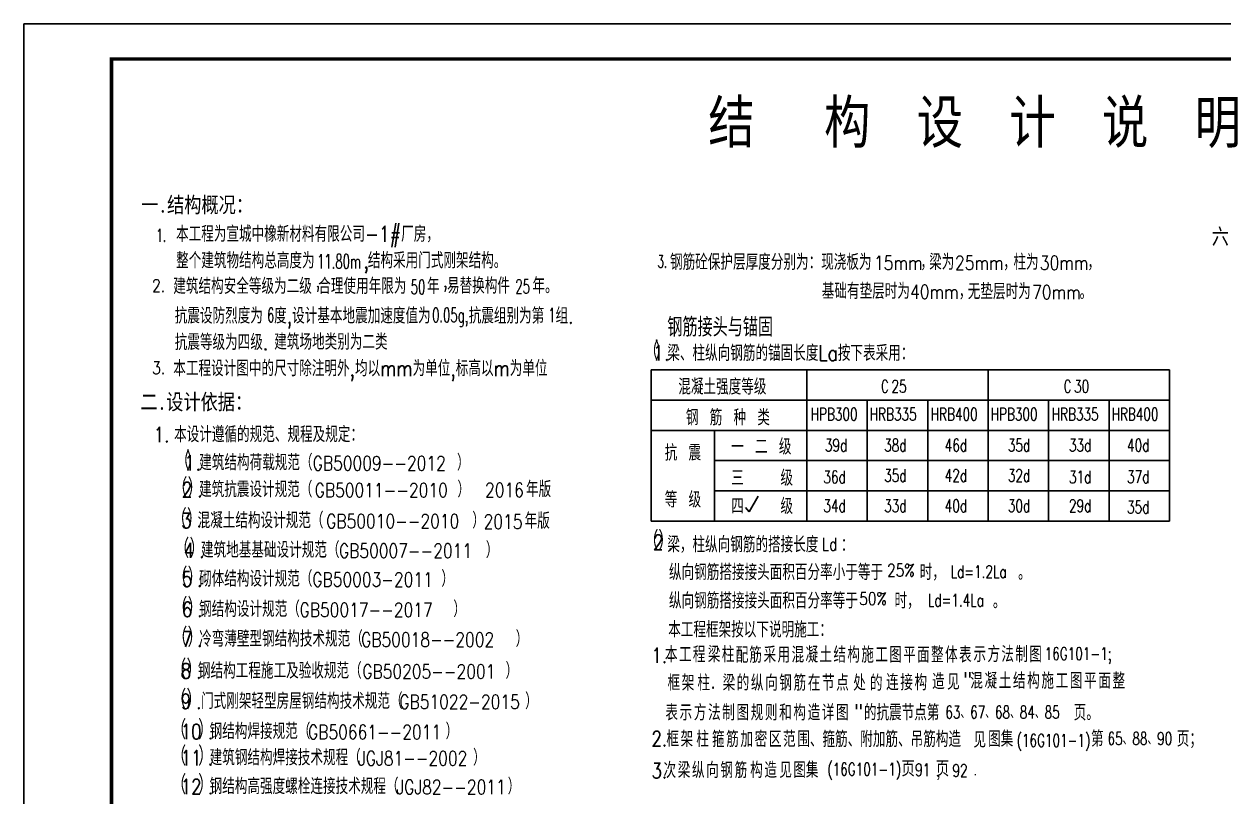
# Model space of a CAD drawing. Extents: x 37237700 to 37865026, y 138877 to 347670.
# Drawn here: x 37790726 to 37824997, y 325607 to 347670 of the extents above; entities that cross this region are included whole.
import ezdxf

# ---------------------------------------------------------------- set-up
doc = ezdxf.new("R2010")
doc.units = 0
doc.header["$LTSCALE"] = 1000
doc.header["$MEASUREMENT"] = 0
doc.layers.get('0').update_dxf_attribs({"linetype": 'CONTINUOUS'})
doc.layers.add('PUB_TITLE', color=4, linetype='CONTINUOUS')
doc.styles.add('_HZTXT', font='txt.shx', dxfattribs={"width": 0.8, "bigfont": 'hztxt.shx'})
doc.styles.add('_SIMPLEX', font='SIMPLEX', dxfattribs={"width": 0.8})
doc.styles.add('_TXT', font='SIMPLEX.shx', dxfattribs={"width": 0.6})
doc.styles.add('ASC', font='TXT', dxfattribs={"width": 0.75})
doc.styles.add('DIM_FONT', font='SIMPLEX.shx', dxfattribs={"width": 0.8})
doc.styles.add('HZ1', font='txt.shx', dxfattribs={"width": 0.85, "bigfont": 'HZTXT.SHX'})
doc.styles.add('TXT', font='romans.shx', dxfattribs={"width": 0.7, "height": 250, "bigfont": 'hztxt.shx'})
doc.styles.add('中文', font='', dxfattribs={"width": 0.8, "height": 1000})
doc.styles.get('中文').set_extended_font_data('SimSun')

msp = doc.modelspace()

# ---------------------------------------------------------------- linework, layer by layer
for p, q in [((37808650.4, 337783.2, 0), (37808650.4, 333463.2, 0)), ((37808650.4, 337783.2, 0), (37823468, 337783.2, 0)), ((37813100, 337783.2, 0), (37813100, 333463.2, 0)), ((37818284, 337783.2, 0), (37818284, 333463.2, 0)), ((37823468, 337783.2, 0), (37823468, 333463.2, 0)), ((37808650.4, 336919.2, 0), (37823468, 336919.2, 0)), ((37814828, 336919.2, 0), (37814828, 333463.2, 0)), ((37816556, 336919.2, 0), (37816556, 333463.2, 0)), ((37820012, 336919.2, 0), (37820012, 333463.2, 0)), ((37821740, 336919.2, 0), (37821740, 333463.2, 0)), ((37823468, 336055.2, 0), (37808650.4, 336055.2, 0)), ((37810464.8, 336055.2, 0), (37810464.8, 333463.2, 0)), ((37810464.8, 335191.2, 0), (37823468, 335191.2, 0)), ((37810464.8, 334327.2, 0), (37823468, 334327.2, 0)), ((37811451.3, 333726.6, 0), (37811713.2, 334179.6, 0)), ((37811346.1, 333854, 0), (37811451.3, 333726.6, 0)), ((37808650.4, 333463.2, 0), (37823468, 333463.2, 0))]:
    msp.add_line(p, q)
at = {"const_width": 22.5, "elevation": 0}
msp.add_lwpolyline([(37817905.6, 326217.6, 1), (37817928.1, 326217.6, 1)], format="xyb", close=True, dxfattribs=at)
at = {"layer": 'PUB_TITLE'}
msp.add_lwpolyline([(37790725.6, 305670), (37865025.6, 305670), (37865025.6, 347670), (37790725.6, 347670)], close=True, dxfattribs=at)
at = {"layer": 'PUB_TITLE', "const_width": 100}
msp.add_lwpolyline([(37793225.6, 306670), (37864025.6, 306670), (37864025.6, 346670), (37793225.6, 346670)], close=True, dxfattribs=at)

# ---------------------------------------------------------------- texts
for s, height, style, width, p in [('结   构  设  计  说  明', 1215, '中文', 0.8, (37810284.1, 344266.5)), ('一.结构概况：', 450, '中文', 0.8, (37794079.5, 342279.9)), ('1.', 373.56, '_SIMPLEX', 0.6, (37794501.9, 341442.9, 0)), ('本工程为宣城中橡新材料有限公司-1#厂房，', 450, '_HZTXT', 0.8, (37795071.7, 341442.9, 0)), ('六.钢结构部分', 450, '中文', 0.8, (37824674, 341374.8, 0)), ('整个建筑物结构总高度为    ,', 450, '_HZTXT', 0.8, (37795074.2, 340683, 0)), ('11.80m', 405, '_SIMPLEX', 0.6, (37799103.9, 340683, 0)), ('结构采用门式刚架结构。', 450, '_HZTXT', 0.8, (37800554, 340686.8, 0)), ('3.', 360, '_SIMPLEX', 0.6, (37808832.5, 340703.1)), ('钢筋砼保护层厚度分别为：现浇板为    ，', 450, '_HZTXT', 0.8, (37809191.6, 340641.6)), ('15mm ', 405, '_TXT', 0.8, (37815021.5, 340641.6)), ('梁为    ，', 450, '_HZTXT', 0.8, (37816598.3, 340641.6)), ('25mm ', 405, '_TXT', 0.8, (37817336.9, 340641.6)), ('柱为    ，', 450, '_HZTXT', 0.8, (37819006.5, 340641.6)), ('30mm ', 405, '_TXT', 0.8, (37819761.7, 340641.6)), ('2.               ', 360, '_TXT', 0.8, (37794388.8, 340011.8, 0)), ('建筑结构安全等级为二级', 450, '_HZTXT', 0.8, (37794993.2, 339953.4, 0)), ('合理使用年限为', 450, '_HZTXT', 0.8, (37799137.1, 339953.4, 0)), ('50', 405, '_SIMPLEX', 0.6, (37801781.3, 339953.4, 0)), ('年', 450, '_HZTXT', 0.8, (37802242.7, 339953.4, 0)), ('易替换构件  年。', 450, '_HZTXT', 0.8, (37802816.3, 339965.7, 0)), ('25', 405, '_SIMPLEX', 0.6, (37804769.8, 339965.7, 0)), (',', 432, '_SIMPLEX', 0.6, (37799070.6, 340149.3, 0)), (',', 432, '_SIMPLEX', 0.6, (37802713.1, 340149.3, 0)), ('基础有垫层时为    ，', 450, '_HZTXT', 0.8, (37813528.9, 339810.8)), ('40mm ', 405, '_TXT', 0.8, (37816051.6, 339810.8)), ('无垫层时为    。', 450, '_HZTXT', 0.8, (37817702.6, 339801.4)), ('70mm', 405, '_TXT', 0.8, (37819540.8, 339801.4)), ('抗震设防烈度为 度,设计基本地震加速度值为   抗震组别为第 组.', 450, '_HZTXT', 0.8, (37795034.5, 339107.5, 0)), ('6', 405, '_SIMPLEX', 0.6, (37797675.5, 339148.8, 0)), ('0.05g,', 405, '_SIMPLEX', 0.6, (37802393.1, 339148.8, 0)), ('1', 405, '_SIMPLEX', 0.6, (37805708.4, 339148.8, 0)), ('钢筋接头与锚固', 540, '_HZTXT', 0.8, (37809112.8, 338737.1, 0)), ('抗震等级为四级.', 450, '_HZTXT', 0.8, (37795034.5, 338351.2, 0)), ('建筑场地类别为二类', 450, '_HZTXT', 0.8, (37797879, 338361.3, 0)), ('（', 540, '_HZTXT', 0.8, (37808429.5, 338052, 0)), ('）', 540, '_HZTXT', 0.8, (37808756.1, 338052, 0)), ('1', 432, '_TXT', 0.8, (37808707, 338052, 0)), ('梁、柱纵向钢筋的锚固长度La按下表采用：', 450, '_HZTXT', 0.8, (37809112.8, 338040.2, 0)), ('3.               ', 360, '_TXT', 0.8, (37794388.8, 337662.4, 0)), ('本工程设计图中的尺寸除注明外,均以mm为单位,标高以m为单位', 450, '_HZTXT', 0.8, (37794993.2, 337604, 0)), ('.', 432, '_TXT', 0.8, (37809030.2, 338052, 0)), ('混凝土强度等级', 450, '_HZTXT', 0.8, (37809427.4, 337077.5, 0)), ('C', 360, 'TXT', 0.7, (37815218, 337135.2, 0)), ('25', 360, 'TXT', 0.7, (37815520.4, 337135.2, 0)), ('C', 360, 'TXT', 0.7, (37820439.4, 337135.2, 0)), ('30', 360, 'TXT', 0.7, (37820741.8, 337135.2, 0)), ('二.设计依据：', 450, '中文', 0.8, (37794055.2, 336646.3)), ('钢 筋 种 类', 450, '_HZTXT', 0.8, (37809644, 336199.2, 0)), ('HPB300', 360, 'TXT', 0.7, (37813211.4, 336338.8, 0)), ('HRB335', 360, 'TXT', 0.7, (37814900.9, 336338.8, 0)), ('HRB400', 360, 'TXT', 0.7, (37816645.4, 336338.8, 0)), ('HPB300', 360, 'TXT', 0.7, (37818356.9, 336338.8, 0)), ('HRB335', 360, 'TXT', 0.7, (37820101.4, 336338.8, 0)), ('HRB400', 360, 'TXT', 0.7, (37821812.9, 336338.8, 0)), ('本设计遵循的规范、规程及规定：', 450, '_HZTXT', 0.8, (37795015.6, 335717)), ('1.', 432, '_TXT', 0.8, (37794437.9, 335717)), ('（', 540, '_HZTXT', 0.8, (37795034.8, 334913.9)), ('）', 540, '_HZTXT', 0.8, (37795361.4, 334913.9)), ('抗 震', 450, '_HZTXT', 0.8, (37809039.2, 335191.2, 0)), ('一 二 级', 450, '_HZTXT', 0.8, (37810940.7, 335363.9, 0)), ('39d', 360, 'TXT', 0.7, (37813618.4, 335450.4, 0)), ('38d', 360, 'TXT', 0.7, (37815312.5, 335450.4, 0)), ('46d', 360, 'TXT', 0.7, (37817043.3, 335450.4, 0)), ('35d', 360, 'TXT', 0.7, (37818847.9, 335450.4, 0)), ('33d', 360, 'TXT', 0.7, (37820593.9, 335450.4, 0)), ('40d', 360, 'TXT', 0.7, (37822254.4, 335450.4, 0)), ('1', 432, '_TXT', 0.8, (37795312.3, 334913.9)), ('建筑结构荷载规范（', 450, '_HZTXT', 0.8, (37795734.4, 334913.9)), ('GB50009--2012', 405, '_TXT', 0.8, (37798977.9, 334913.9)), ('）', 450, '_HZTXT', 0.8, (37803101.9, 334913.9)), ('.', 432, '_TXT', 0.8, (37795635.5, 334913.9)), ('三   级', 450, '_HZTXT', 0.8, (37810940.7, 334471.1, 0)), ('36d', 360, 'TXT', 0.7, (37813575.2, 334543.2, 0)), ('35d', 360, 'TXT', 0.7, (37815312.5, 334586.4, 0)), ('42d', 360, 'TXT', 0.7, (37817043.3, 334586.4, 0)), ('32d', 360, 'TXT', 0.7, (37818847.9, 334586.4, 0)), ('31d', 360, 'TXT', 0.7, (37820593.9, 334543.2, 0)), ('37d', 360, 'TXT', 0.7, (37822254.4, 334548.9, 0)), ('（', 540, '_HZTXT', 0.8, (37794961.4, 334145.1)), ('2', 432, '_TXT', 0.8, (37795238.9, 334145.1)), ('）', 540, '_HZTXT', 0.8, (37795403.2, 334145.1)), ('建筑抗震设计规范（', 450, '_HZTXT', 0.8, (37795730.3, 334145.1)), ('GB50011--2010', 405, '_TXT', 0.8, (37799035.1, 334145.1)), ('）', 450, '_HZTXT', 0.8, (37803114.8, 334145.1)), ('2016', 405, '_TXT', 0.8, (37803904, 334148.9)), ('年版', 450, '_HZTXT', 0.8, (37805074.2, 334148.9)), ('.', 432, '_TXT', 0.8, (37795677.3, 334145.1)), ('等 级', 450, '_HZTXT', 0.8, (37809039.2, 333852, 0)), ('四   级', 450, '_HZTXT', 0.8, (37810940.7, 333664.7, 0)), ('（', 540, '_HZTXT', 0.8, (37794942.1, 333258.8)), ('）', 540, '_HZTXT', 0.8, (37795383.9, 333258.8)), ('34d', 360, 'TXT', 0.7, (37813575.2, 333722.4, 0)), ('33d', 360, 'TXT', 0.7, (37815312.5, 333721.7, 0)), ('40d', 360, 'TXT', 0.7, (37817043.3, 333721.7, 0)), ('30d', 360, 'TXT', 0.7, (37818847.9, 333721.7, 0)), ('29d', 360, 'TXT', 0.7, (37820593.9, 333722.4, 0)), ('35d', 360, 'TXT', 0.7, (37822254.4, 333684.1, 0)), ('3', 432, '_TXT', 0.8, (37795219.6, 333258.8)), ('混凝土结构设计规范（', 450, '_HZTXT', 0.8, (37795687.2, 333258.8)), ('GB50010--2010', 405, '_TXT', 0.8, (37799362.7, 333258.8)), ('）', 450, '_HZTXT', 0.8, (37803539.7, 333258.8)), ('2015', 405, '_TXT', 0.8, (37803864.2, 333246.3)), ('年版', 450, '_HZTXT', 0.8, (37805034.4, 333246.3)), ('.', 432, '_TXT', 0.8, (37795658, 333291.4)), ('（', 540, '_HZTXT', 0.8, (37808429.5, 332638.1, 0)), ('）', 540, '_HZTXT', 0.8, (37808856.9, 332638.1, 0)), ('（', 540, '_HZTXT', 0.8, (37795015.8, 332413.9)), ('4', 432, '_TXT', 0.8, (37795293.2, 332413.9)), ('）', 540, '_HZTXT', 0.8, (37795457.6, 332413.9)), ('建筑地基基础设计规范（', 450, '_HZTXT', 0.8, (37795784.6, 332413.9)), ('GB50007--2011', 405, '_TXT', 0.8, (37799728.8, 332413.9)), ('）', 450, '_HZTXT', 0.8, (37803927.2, 332413.9)), ('2', 432, '_TXT', 0.8, (37808707, 332638.1, 0)), ('梁，柱纵向钢筋的搭接长度  ：', 450, '_HZTXT', 0.8, (37809112.8, 332568.5, 0)), ('Ld', 360, 'DIM_FONT', 0.8, (37813527.1, 332622.8, 0)), ('.', 432, '_TXT', 0.8, (37795731.6, 332413.9)), ('.', 432, '_TXT', 0.8, (37809130.9, 332638.1, 0)), ('（', 540, '_HZTXT', 0.8, (37794961.4, 331589.8)), ('）', 540, '_HZTXT', 0.8, (37795403.2, 331589.8)), ('砌体结构设计规范（', 450, '_HZTXT', 0.8, (37795730.3, 331589.8)), ('）', 450, '_HZTXT', 0.8, (37802655.6, 331589.8)), ('纵向钢筋搭接接头面积百分率小于等于   时，      。', 450, '_HZTXT', 0.8, (37809160.6, 331777.1, 0)), ('25%', 360, 'DIM_FONT', 0.8, (37815394.5, 331881.3, 0)), ('Ld=1.2La', 360, 'DIM_FONT', 0.7, (37817212.5, 331837.7, 0)), ('5', 432, '_TXT', 0.8, (37795238.9, 331589.8)), ('GB50003-2011', 405, '_TXT', 0.8, (37798967.3, 331589.8)), ('.', 432, '_TXT', 0.8, (37795677.3, 331589.8)), ('纵向钢筋搭接接头面积百分率等于   时，      。', 450, '_HZTXT', 0.8, (37809160.6, 330963.1, 0)), ('50%', 360, 'DIM_FONT', 0.8, (37814599.4, 331067.2, 0)), ('（', 540, '_HZTXT', 0.8, (37794961.4, 330723.8)), ('6', 432, '_TXT', 0.8, (37795238.9, 330723.8)), ('）', 540, '_HZTXT', 0.8, (37795403.2, 330723.8)), ('钢结构设计规范（', 450, '_HZTXT', 0.8, (37795730.3, 330723.8)), ('GB50017--2017', 405, '_TXT', 0.8, (37798603.1, 330723.8)), ('）', 450, '_HZTXT', 0.8, (37802997.5, 330723.8)), ('Ld=1.4La ', 360, 'DIM_FONT', 0.7, (37816562.6, 331023.6, 0)), ('.', 432, '_TXT', 0.8, (37795677.3, 330723.8)), ('（', 540, '_HZTXT', 0.8, (37794961.4, 329874)), ('）', 540, '_HZTXT', 0.8, (37795403.2, 329874)), ('冷弯薄壁型钢结构技术规范（', 450, '_HZTXT', 0.8, (37795730.3, 329874)), ('）', 450, '_HZTXT', 0.8, (37804779.9, 329874)), ('本工程框架按以下说明施工：', 450, '_HZTXT', 0.8, (37809140.1, 330137.3, 0)), ('7', 432, '_TXT', 0.8, (37795238.9, 329874)), ('GB50018--2002', 405, '_TXT', 0.8, (37800360.6, 329874)), ('.', 432, '_TXT', 0.8, (37795677.3, 329874)), ('1.', 432, '_TXT', 0.8, (37808663.2, 329408.6, 0)), ('本', 450, '_HZTXT', 0.8, (37809046.2, 329426.2, 0)), ('工', 450, '_HZTXT', 0.8, (37809445.2, 329426.2, 0)), ('程', 450, '_HZTXT', 0.8, (37809844.2, 329426.2, 0)), ('梁', 450, '_HZTXT', 0.8, (37810272.5, 329426.8, 0)), ('柱', 450, '_HZTXT', 0.8, (37810671.5, 329426.8, 0)), ('配', 450, '_HZTXT', 0.8, (37811070.7, 329412, 0)), ('筋', 450, '_HZTXT', 0.8, (37811456.7, 329412, 0)), ('采', 450, '_HZTXT', 0.8, (37811865.7, 329418.5, 0)), ('用', 450, '_HZTXT', 0.8, (37812264.7, 329418.5, 0)), ('混', 450, '_HZTXT', 0.8, (37812663.7, 329418.5, 0)), ('凝', 450, '_HZTXT', 0.8, (37813062.7, 329418.5, 0)), ('土', 450, '_HZTXT', 0.8, (37813461.6, 329418.5, 0)), ('结', 450, '_HZTXT', 0.8, (37813860.6, 329418.5, 0)), ('构', 450, '_HZTXT', 0.8, (37814259.6, 329418.5, 0)), ('施', 450, '_HZTXT', 0.8, (37814658.6, 329418.5, 0)), ('工', 450, '_HZTXT', 0.8, (37815057.6, 329418.5, 0)), ('图', 450, '_HZTXT', 0.8, (37815456.6, 329418.5, 0)), ('平', 450, '_HZTXT', 0.8, (37815855.6, 329418.5, 0)), ('面', 450, '_HZTXT', 0.8, (37816254.6, 329418.5, 0)), ('整', 450, '_HZTXT', 0.8, (37816653.6, 329418.5, 0)), ('体', 450, '_HZTXT', 0.8, (37817052.5, 329418.5, 0)), ('表', 450, '_HZTXT', 0.8, (37817451.5, 329418.5, 0)), ('示', 450, '_HZTXT', 0.8, (37817863.5, 329431.5, 0)), ('方', 450, '_HZTXT', 0.8, (37818262.5, 329431.5, 0)), ('法', 450, '_HZTXT', 0.8, (37818661.5, 329431.5, 0)), ('制', 450, '_HZTXT', 0.8, (37819060.5, 329431.5, 0)), ('图', 450, '_HZTXT', 0.8, (37819459.5, 329431.5, 0)), ('16G101-1;', 360, 'DIM_FONT', 0.7, (37819899.8, 329495.6, 0)), ('（', 540, '_HZTXT', 0.8, (37794929.5, 328963.3)), ('8', 432, '_TXT', 0.8, (37795207, 328963.3)), ('）', 540, '_HZTXT', 0.8, (37795371.3, 328963.3)), ('钢结构工程施工及验收规范（', 450, '_HZTXT', 0.8, (37795698.4, 328963.3)), ('GB50205--2001', 405, '_TXT', 0.8, (37800395.2, 328963.3)), ('）', 450, '_HZTXT', 0.8, (37804490.4, 328963.3)), ('框', 450, '_HZTXT', 0.8, (37809118.9, 328615.7, 0)), ('架', 450, '_HZTXT', 0.8, (37809525.4, 328615.7, 0)), ('柱．梁', 450, '_HZTXT', 0.8, (37809974.5, 328615.7, 0)), ('的', 450, '_HZTXT', 0.8, (37811096.4, 328615.7, 0)), ('纵', 450, '_HZTXT', 0.8, (37811502.8, 328615.7, 0)), ('向', 450, '_HZTXT', 0.8, (37811909.3, 328615.7, 0)), ('钢', 450, '_HZTXT', 0.8, (37812315.7, 328615.7, 0)), ('筋', 450, '_HZTXT', 0.8, (37812722.1, 328615.7, 0)), ('在', 450, '_HZTXT', 0.8, (37813128.5, 328615.7, 0)), ('节', 450, '_HZTXT', 0.8, (37813534.9, 328615.7, 0)), ('点', 450, '_HZTXT', 0.8, (37813941.3, 328615.7, 0)), ('处', 450, '_HZTXT', 0.8, (37814427.8, 328615.7, 0)), ('的', 450, '_HZTXT', 0.8, (37814904.4, 328610.5, 0)), ('连', 450, '_HZTXT', 0.8, (37815366.5, 328628.5, 0)), ('接', 450, '_HZTXT', 0.8, (37815772.9, 328628.5, 0)), ('构', 450, '_HZTXT', 0.8, (37816179.3, 328628.5, 0)), ('造', 450, '_HZTXT', 0.8, (37816681.8, 328657.1, 0)), ('见', 450, '_HZTXT', 0.8, (37817110, 328645.7, 0)), ('"', 450, '_HZTXT', 0.8, (37817578.3, 328694.2, 0)), ('混', 450, '_HZTXT', 0.8, (37817773.8, 328673.9, 0)), ('凝', 450, '_HZTXT', 0.8, (37818180.2, 328673.9, 0)), ('土', 450, '_HZTXT', 0.8, (37818586.6, 328673.9, 0)), ('结', 450, '_HZTXT', 0.8, (37818993, 328673.9, 0)), ('构', 450, '_HZTXT', 0.8, (37819399.4, 328673.9, 0)), ('施', 450, '_HZTXT', 0.8, (37819805.8, 328673.9, 0)), ('工', 450, '_HZTXT', 0.8, (37820212.3, 328673.9, 0)), ('图', 450, '_HZTXT', 0.8, (37820618.7, 328673.9, 0)), ('平', 450, '_HZTXT', 0.8, (37821025.1, 328673.9, 0)), ('面', 450, '_HZTXT', 0.8, (37821431.5, 328673.9, 0)), ('整', 450, '_HZTXT', 0.8, (37821837.9, 328673.9, 0)), ('（', 540, '_HZTXT', 0.8, (37794929.5, 328096.8)), ('）', 540, '_HZTXT', 0.8, (37795371.3, 328096.8)), ('.', 432, '_TXT', 0.8, (37795645.4, 328963.3)), ('9', 432, '_TXT', 0.8, (37795207, 328096.8)), ('门式刚架轻型房屋钢结构技术规范（', 450, '_HZTXT', 0.8, (37795786.6, 328096.4)), ('GB51022-2015', 405, '_TXT', 0.8, (37801453.8, 328096.4)), ('）', 450, '_HZTXT', 0.8, (37805050.7, 328096.4)), ('.', 432, '_TXT', 0.8, (37795645.4, 328096.8)), ('表', 450, '_HZTXT', 0.8, (37809058.7, 327766.2, 0)), ('示', 450, '_HZTXT', 0.8, (37809465.1, 327766.2, 0)), ('方', 450, '_HZTXT', 0.8, (37809871.5, 327766.2, 0)), ('法', 450, '_HZTXT', 0.8, (37810277.9, 327766.2, 0)), ('制', 450, '_HZTXT', 0.8, (37810684.3, 327766.2, 0)), ('图', 450, '_HZTXT', 0.8, (37811090.7, 327766.2, 0)), ('规', 450, '_HZTXT', 0.8, (37811497.1, 327766.2, 0)), ('则', 450, '_HZTXT', 0.8, (37811903.5, 327766.2, 0)), ('和', 450, '_HZTXT', 0.8, (37812309.9, 327766.2, 0)), ('构', 450, '_HZTXT', 0.8, (37812716.3, 327766.2, 0)), ('造', 450, '_HZTXT', 0.8, (37813122.8, 327766.2, 0)), ('详', 450, '_HZTXT', 0.8, (37813529.2, 327766.2, 0)), ('图', 450, '_HZTXT', 0.8, (37813935.6, 327766.2, 0)), ('"', 450, '_HZTXT', 0.8, (37814456.9, 327786.4, 0)), ('的抗震节点第           页。', 450, '_HZTXT', 0.8, (37814731.8, 327766.2, 0)), ('63、67、68、84、85', 360, '_HZTXT', 0.7, (37817060, 327821.9, 0)), ('（', 540, '_HZTXT', 0.8, (37794929.5, 327232.3)), ('10', 432, '_TXT', 0.8, (37795207, 327232.3)), ('）', 540, '_HZTXT', 0.8, (37795705, 327232.3)), ('钢结构焊接规范（', 450, '_HZTXT', 0.8, (37796032, 327232.3)), ('GB50661--2011', 405, '_TXT', 0.8, (37798844.3, 327232.3)), ('）', 450, '_HZTXT', 0.8, (37802776.1, 327232.3)), ('2.', 432, '_TXT', 0.8, (37808663.2, 327030.1, 0)), ('框', 450, '_HZTXT', 0.8, (37809087.2, 327011.3, 0)), ('架', 450, '_HZTXT', 0.8, (37809493.6, 327011.3, 0)), ('柱', 450, '_HZTXT', 0.8, (37809942.7, 327011.3, 0)), ('箍', 450, '_HZTXT', 0.8, (37810390.1, 327005.7, 0)), ('筋', 450, '_HZTXT', 0.8, (37810796.5, 327005.7, 0)), ('加', 450, '_HZTXT', 0.8, (37811202.9, 327005.7, 0)), ('密', 450, '_HZTXT', 0.8, (37811609.3, 327005.7, 0)), ('区', 450, '_HZTXT', 0.8, (37812015.7, 327005.7, 0)), ('范', 450, '_HZTXT', 0.8, (37812422.1, 327005.7, 0)), ('围、箍筋、附加筋、吊筋构造', 450, '_HZTXT', 0.8, (37812828.5, 327005.7, 0)), ('见', 450, '_HZTXT', 0.8, (37817864, 326990.2, 0)), ('图集', 450, '_HZTXT', 0.8, (37818284.2, 327012.8, 0)), ('(16G101-1)', 360, 'DIM_FONT', 0.7, (37819098.1, 327017.2, 0)), ('第      页；', 450, '_HZTXT', 0.8, (37821224.1, 327017.2, 0)), ('65、88、90', 360, '_HZTXT', 0.7, (37821695.5, 327069.7, 0)), ('（', 540, '_HZTXT', 0.8, (37794929.5, 326482.3)), ('）', 540, '_HZTXT', 0.8, (37795705, 326482.3)), ('.', 432, '_TXT', 0.8, (37795979.1, 327232.3)), ('建筑钢结构焊接技术规程（', 450, '_HZTXT', 0.8, (37796032, 326482.3)), ('）', 450, '_HZTXT', 0.8, (37803562.6, 326482.3)), ('11', 432, '_TXT', 0.8, (37795207, 326482.3)), ('JGJ81--2002', 405, '_TXT', 0.8, (37800274.1, 326482.3)), ('次', 450, '_HZTXT', 0.8, (37809005.4, 326119.5, 0)), ('梁', 450, '_HZTXT', 0.8, (37809411.8, 326119.5, 0)), ('纵', 450, '_HZTXT', 0.8, (37809818.2, 326119.5, 0)), ('向', 450, '_HZTXT', 0.8, (37810224.6, 326119.5, 0)), ('钢', 450, '_HZTXT', 0.8, (37810631, 326119.5, 0)), ('筋', 450, '_HZTXT', 0.8, (37811037.4, 326119.5, 0)), ('构', 450, '_HZTXT', 0.8, (37811482.1, 326123.9, 0)), ('造', 450, '_HZTXT', 0.8, (37811888.5, 326123.9, 0)), ('图集', 450, '_HZTXT', 0.8, (37812712.9, 326126.4, 0)), ('(16G101-1)', 360, 'DIM_FONT', 0.7, (37813688.5, 326192.2, 0)), ('页', 450, 'HZ1', 0.85, (37815805.4, 326164.1, 0)), ('页', 450, 'HZ1', 0.85, (37816787.6, 326164.1, 0)), ('（', 540, '_HZTXT', 0.8, (37794929.5, 325660.7)), ('）', 540, '_HZTXT', 0.8, (37795705, 325660.7)), ('.', 432, '_TXT', 0.8, (37795979.1, 326482.3)), ('3.', 432, '_TXT', 0.8, (37808663.2, 326115.6, 0)), ('见', 450, '_HZTXT', 0.8, (37812315.5, 326124, 0)), ('91', 360, 'DIM_FONT', 0.7, (37816197.5, 326176.8, 0)), ('92', 360, 'DIM_FONT', 0.7, (37817264.5, 326155.1, 0)), ('12', 432, '_TXT', 0.8, (37795207, 325660.7)), ('钢结构高强度螺栓连接技术规程（', 450, '_HZTXT', 0.8, (37796032, 325660.7)), ('JGJ82--2011', 405, '_TXT', 0.8, (37801370.4, 325660.7)), ('）', 450, '_HZTXT', 0.8, (37804551.6, 325660.7)), (',', 360, 'ASC', 0.75, (37816771, 326148.2, 0)), ('.', 432, '_TXT', 0.8, (37795979.1, 325660.7))]:
    msp.add_text(s, height=height, dxfattribs=dict(style=style, width=width)).set_placement(p)

doc.saveas('drawing.dxf')
